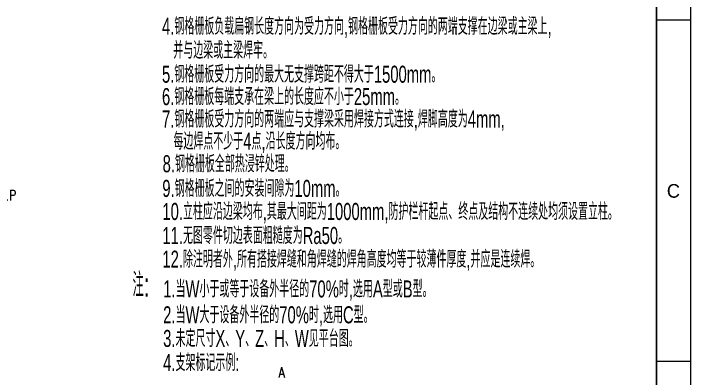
# Model space of a CAD drawing. Extents: x 148 to 221443, y -36682 to 6758.
# Drawn here: x 51256 to 55226, y -20470 to -18330 of the extents above; entities that cross this region are included whole.
import ezdxf
from ezdxf.enums import TextEntityAlignment as Align

# ---------------------------------------------------------------- set-up
doc = ezdxf.new("R2010")
doc.units = 0
doc.header["$LTSCALE"] = 10
doc.header["$MEASUREMENT"] = 0
doc.layers.add('2', color=4, linetype='Continuous')
doc.layers.add('TEXT', color=7, linetype='Continuous')
doc.layers.add('2（细实线）', color=3, linetype='Continuous', lineweight=20)
doc.layers.add('图框层', color=7, linetype='Continuous', lineweight=15)
doc.styles.add('HZ', font='ROMS.SHX', dxfattribs={"width": 0.75, "bigfont": 'GBCBIG.SHX'})
doc.styles.add('XW', font='ROMANS.shx', dxfattribs={"width": 0.85})

# ---------------------------------------------------------------- blocks, each defined once
blk = doc.blocks.new('a2')
for p, q in [((15905.09, 9916.74), (15895.09, 9916.74)), ((15905.09, 9816.74), (15895.09, 9816.74))]:
    blk.add_line(p, q)
at = {"layer": '图框层', "ltscale": 10}
blk.add_lwpolyline([(15311.09, 10126.74), (15905.09, 10126.74), (15905.09, 9706.74), (15311.09, 9706.74)], close=True, dxfattribs=at)
at = {"layer": '图框层', "ltscale": 10, "const_width": 0.5}
blk.add_lwpolyline([(15336.09, 10116.74), (15895.09, 10116.74), (15895.09, 9716.74), (15336.09, 9716.74)], close=True, dxfattribs=at)
at = {"style": 'HZ'}
blk.add_text('C', height=4, dxfattribs=at).set_placement((15900.09, 9866.74), align=Align.MIDDLE)

msp = doc.modelspace()

# ---------------------------------------------------------------- block references
at = {"layer": '2（细实线）', "xscale": 20, "yscale": 20, "zscale": 20}
msp.add_blockref('a2', (-262875.3202, -216704.8402), dxfattribs=at)

# ---------------------------------------------------------------- texts
at = {"color": 3, "linetype": 'Continuous', "style": 'XW', "width": 0.8}
msp.add_text('W.P', height=60, dxfattribs=at).set_placement((51159.5377, -19425.8415))
at = {"color": 3, "style": 'HZ', "width": 0.65}
msp.add_text('注:', height=139.99999, dxfattribs=at).set_placement((51954.0059, -19990.5287))
at = {"layer": '2', "color": 3, "linetype": 'Continuous', "style": 'HZ', "width": 0.65}
for s, p in [('4.钢格栅板负载扁钢长度方向为受力方向,钢格栅板受力方向的两端支撑在边梁或主梁上,', (52126.9411, -18454.8772)), ('并与边梁或主梁焊牢。', (52193.1095, -18595.4673)), ('5.钢格栅板受力方向的最大无支撑跨距不得大于1500mm。', (52126.6513, -18735.9981)), ('6.钢格栅板每端支承在梁上的长度应不小于25mm。', (52126.6269, -18867.1897)), ('7.钢格栅板受力方向的两端应与支撑梁采用焊接方式连接,焊脚高度为4mm,', (52127.078, -18998.6072)), ('每边焊点不少于4点,沿长度方向均布。', (52193.775, -19128.5141)), ('8.钢格栅板全部热浸锌处理。', (52130.4457, -19260.8752)), ('9.钢格栅板之间的安装间隙为10mm。', (52128.7587, -19405.5325)), ('10.立柱应沿边梁均布,其最大间距为1000mm,防护栏杆起点、终点及结构不连续处均须设置立柱。', (52129.099, -19540.7784)), ('11.无图零件切边表面粗糙度为Ra50。', (52129.099, -19681.6099)), ('12.除注明者外,所有搭接焊缝和角焊缝的焊角高度均等于较薄件厚度,并应是连续焊。', (52129.099, -19820.0602)), ('1.当W小于或等于设备外半径的70%%%时,选用A型或B型。', (52133.5535, -19994.8609)), ('2.当W大于设备外半径的70%%%时,选用C型。', (52133.5535, -20146.3767)), ('3.未定尺寸X、Y、Z、H、W见平台图。', (52133.5535, -20284.9302)), ('4.支架标记示例:', (52133.5535, -20426.5826))]:
    msp.add_text(s, height=100, dxfattribs=at).set_placement(p)
at = {"layer": 'TEXT', "linetype": 'Continuous', "style": 'XW', "width": 0.8}
msp.add_text(' A', height=60, dxfattribs=at).set_placement((52776.6271, -20463.8154))

doc.saveas('drawing.dxf')
